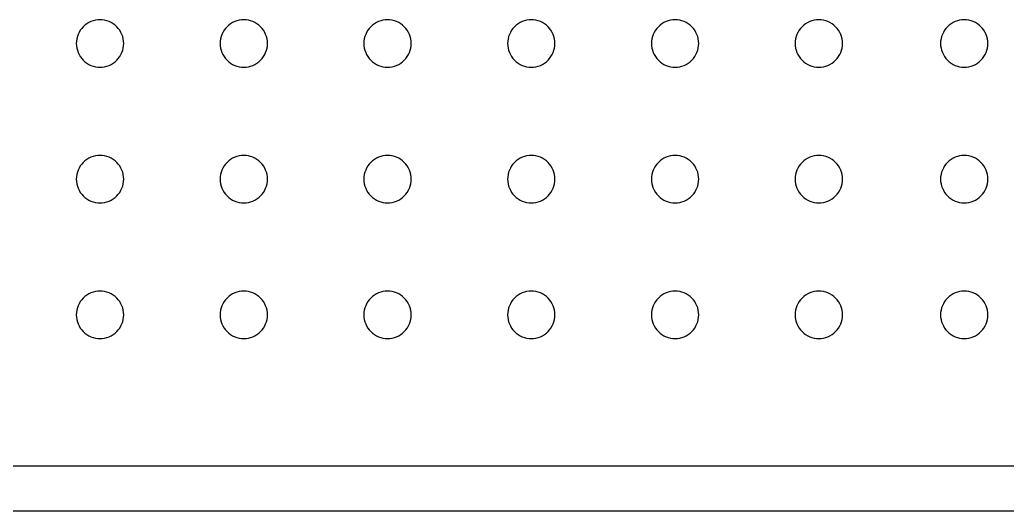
# Model space of a CAD drawing. Header units: millimetres. Extents: x -159872 to 386485, y -250577 to 158966.
# Drawn here: x 158879.3 to 159005.1, y 9647.7 to 9710.3 of the extents above; entities that cross this region are included whole.
import ezdxf

# ---------------------------------------------------------------- set-up
doc = ezdxf.new("R2010")
doc.units = ezdxf.units.MM
doc.layers.get('0').update_dxf_attribs({"lineweight": 25})
doc.layers.add('LDS-equipment-kitchen equipment', color=3, linetype='Continuous', lineweight=13)

# ---------------------------------------------------------------- blocks, each defined once
blk = doc.blocks.new('A$C41f9af21')
at = {"lineweight": 25}
for points in [[(258.39, 85.01, 0), (258.4, 84.72, 0), (258.45, 84.42, 0), (258.52, 84.14, 0), (258.62, 83.86, 0), (258.75, 83.59, 0), (258.9, 83.34, 0), (259.08, 83.1, 0), (259.27, 82.88, 0), (259.49, 82.68, 0), (259.73, 82.5, 0), (259.99, 82.35, 0), (260.25, 82.22, 0), (260.53, 82.12, 0), (260.82, 82.05, 0), (261.11, 82.01, 0), (261.41, 81.99, 0), (261.7, 82.01, 0), (262, 82.05, 0), (262.28, 82.12, 0), (262.56, 82.22, 0), (262.83, 82.35, 0), (263.08, 82.5, 0), (263.32, 82.68, 0), (263.54, 82.88, 0), (263.74, 83.1, 0), (263.92, 83.34, 0), (264.07, 83.59, 0), (264.2, 83.86, 0), (264.3, 84.14, 0), (264.37, 84.42, 0), (264.41, 84.72, 0), (264.43, 85.01, 0), (264.41, 85.31, 0), (264.37, 85.6, 0), (264.3, 85.89, 0), (264.2, 86.17, 0), (264.07, 86.43, 0), (263.92, 86.69, 0), (263.74, 86.93, 0), (263.54, 87.15, 0), (263.32, 87.34, 0), (263.08, 87.52, 0), (262.83, 87.67, 0), (262.56, 87.8, 0), (262.28, 87.9, 0), (262, 87.97, 0), (261.7, 88.02, 0), (261.41, 88.03, 0), (261.11, 88.02, 0), (260.82, 87.97, 0), (260.53, 87.9, 0), (260.25, 87.8, 0), (259.99, 87.67, 0), (259.73, 87.52, 0), (259.49, 87.34, 0), (259.27, 87.15, 0), (259.08, 86.93, 0), (258.9, 86.69, 0), (258.75, 86.43, 0), (258.62, 86.17, 0), (258.52, 85.89, 0), (258.45, 85.6, 0), (258.4, 85.31, 0), (258.39, 85.01, 0)], [(276.71, 85.01, 0), (276.72, 84.72, 0), (276.77, 84.42, 0), (276.84, 84.14, 0), (276.94, 83.86, 0), (277.06, 83.59, 0), (277.22, 83.34, 0), (277.39, 83.1, 0), (277.59, 82.88, 0), (277.81, 82.68, 0), (278.05, 82.5, 0), (278.3, 82.35, 0), (278.57, 82.22, 0), (278.85, 82.12, 0), (279.14, 82.05, 0), (279.43, 82.01, 0), (279.73, 81.99, 0), (280.02, 82.01, 0), (280.31, 82.05, 0), (280.6, 82.12, 0), (280.88, 82.22, 0), (281.15, 82.35, 0), (281.4, 82.5, 0), (281.64, 82.68, 0), (281.86, 82.88, 0), (282.06, 83.1, 0), (282.24, 83.34, 0), (282.39, 83.59, 0), (282.51, 83.86, 0), (282.61, 84.14, 0), (282.69, 84.42, 0), (282.73, 84.72, 0), (282.74, 85.01, 0), (282.73, 85.31, 0), (282.69, 85.6, 0), (282.61, 85.89, 0), (282.51, 86.17, 0), (282.39, 86.43, 0), (282.24, 86.69, 0), (282.06, 86.93, 0), (281.86, 87.15, 0), (281.64, 87.34, 0), (281.4, 87.52, 0), (281.15, 87.67, 0), (280.88, 87.8, 0), (280.6, 87.9, 0), (280.31, 87.97, 0), (280.02, 88.02, 0), (279.73, 88.03, 0), (279.43, 88.02, 0), (279.14, 87.97, 0), (278.85, 87.9, 0), (278.57, 87.8, 0), (278.3, 87.67, 0), (278.05, 87.52, 0), (277.81, 87.34, 0), (277.59, 87.15, 0), (277.39, 86.93, 0), (277.22, 86.69, 0), (277.06, 86.43, 0), (276.94, 86.17, 0), (276.84, 85.89, 0), (276.77, 85.6, 0), (276.72, 85.31, 0), (276.71, 85.01, 0)], [(295.03, 85.01, 0), (295.04, 84.72, 0), (295.08, 84.42, 0), (295.16, 84.14, 0), (295.26, 83.86, 0), (295.38, 83.59, 0), (295.54, 83.34, 0), (295.71, 83.1, 0), (295.91, 82.88, 0), (296.13, 82.68, 0), (296.37, 82.5, 0), (296.62, 82.35, 0), (296.89, 82.22, 0), (297.17, 82.12, 0), (297.46, 82.05, 0), (297.75, 82.01, 0), (298.04, 81.99, 0), (298.34, 82.01, 0), (298.63, 82.05, 0), (298.92, 82.12, 0), (299.2, 82.22, 0), (299.47, 82.35, 0), (299.72, 82.5, 0), (299.96, 82.68, 0), (300.18, 82.88, 0), (300.38, 83.1, 0), (300.55, 83.34, 0), (300.71, 83.59, 0), (300.83, 83.86, 0), (300.93, 84.14, 0), (301, 84.42, 0), (301.05, 84.72, 0), (301.06, 85.01, 0), (301.05, 85.31, 0), (301, 85.6, 0), (300.93, 85.89, 0), (300.83, 86.17, 0), (300.71, 86.43, 0), (300.55, 86.69, 0), (300.38, 86.93, 0), (300.18, 87.15, 0), (299.96, 87.34, 0), (299.72, 87.52, 0), (299.47, 87.67, 0), (299.2, 87.8, 0), (298.92, 87.9, 0), (298.63, 87.97, 0), (298.34, 88.02, 0), (298.04, 88.03, 0), (297.75, 88.02, 0), (297.46, 87.97, 0), (297.17, 87.9, 0), (296.89, 87.8, 0), (296.62, 87.67, 0), (296.37, 87.52, 0), (296.13, 87.34, 0), (295.91, 87.15, 0), (295.71, 86.93, 0), (295.54, 86.69, 0), (295.38, 86.43, 0), (295.26, 86.17, 0), (295.16, 85.89, 0), (295.08, 85.6, 0), (295.04, 85.31, 0), (295.03, 85.01, 0)], [(313.34, 85.01, 0), (313.36, 84.72, 0), (313.4, 84.42, 0), (313.47, 84.14, 0), (313.57, 83.86, 0), (313.7, 83.59, 0), (313.85, 83.34, 0), (314.03, 83.1, 0), (314.23, 82.88, 0), (314.45, 82.68, 0), (314.69, 82.5, 0), (314.94, 82.35, 0), (315.21, 82.22, 0), (315.49, 82.12, 0), (315.77, 82.05, 0), (316.07, 82.01, 0), (316.36, 81.99, 0), (316.66, 82.01, 0), (316.95, 82.05, 0), (317.24, 82.12, 0), (317.52, 82.22, 0), (317.78, 82.35, 0), (318.04, 82.5, 0), (318.28, 82.68, 0), (318.5, 82.88, 0), (318.7, 83.1, 0), (318.87, 83.34, 0), (319.02, 83.59, 0), (319.15, 83.86, 0), (319.25, 84.14, 0), (319.32, 84.42, 0), (319.37, 84.72, 0), (319.38, 85.01, 0), (319.37, 85.31, 0), (319.32, 85.6, 0), (319.25, 85.89, 0), (319.15, 86.17, 0), (319.02, 86.43, 0), (318.87, 86.69, 0), (318.7, 86.93, 0), (318.5, 87.15, 0), (318.28, 87.34, 0), (318.04, 87.52, 0), (317.78, 87.67, 0), (317.52, 87.8, 0), (317.24, 87.9, 0), (316.95, 87.97, 0), (316.66, 88.02, 0), (316.36, 88.03, 0), (316.07, 88.02, 0), (315.77, 87.97, 0), (315.49, 87.9, 0), (315.21, 87.8, 0), (314.94, 87.67, 0), (314.69, 87.52, 0), (314.45, 87.34, 0), (314.23, 87.15, 0), (314.03, 86.93, 0), (313.85, 86.69, 0), (313.7, 86.43, 0), (313.57, 86.17, 0), (313.47, 85.89, 0), (313.4, 85.6, 0), (313.36, 85.31, 0), (313.34, 85.01, 0)], [(331.66, 85.01, 0), (331.68, 84.72, 0), (331.72, 84.42, 0), (331.79, 84.14, 0), (331.89, 83.86, 0), (332.02, 83.59, 0), (332.17, 83.34, 0), (332.35, 83.1, 0), (332.55, 82.88, 0), (332.77, 82.68, 0), (333, 82.5, 0), (333.26, 82.35, 0), (333.53, 82.22, 0), (333.8, 82.12, 0), (334.09, 82.05, 0), (334.38, 82.01, 0), (334.68, 81.99, 0), (334.98, 82.01, 0), (335.27, 82.05, 0), (335.56, 82.12, 0), (335.84, 82.22, 0), (336.1, 82.35, 0), (336.36, 82.5, 0), (336.6, 82.68, 0), (336.81, 82.88, 0), (337.01, 83.1, 0), (337.19, 83.34, 0), (337.34, 83.59, 0), (337.47, 83.86, 0), (337.57, 84.14, 0), (337.64, 84.42, 0), (337.68, 84.72, 0), (337.7, 85.01, 0), (337.68, 85.31, 0), (337.64, 85.6, 0), (337.57, 85.89, 0), (337.47, 86.17, 0), (337.34, 86.43, 0), (337.19, 86.69, 0), (337.01, 86.93, 0), (336.81, 87.15, 0), (336.6, 87.34, 0), (336.36, 87.52, 0), (336.1, 87.67, 0), (335.84, 87.8, 0), (335.56, 87.9, 0), (335.27, 87.97, 0), (334.98, 88.02, 0), (334.68, 88.03, 0), (334.38, 88.02, 0), (334.09, 87.97, 0), (333.8, 87.9, 0), (333.53, 87.8, 0), (333.26, 87.67, 0), (333, 87.52, 0), (332.77, 87.34, 0), (332.55, 87.15, 0), (332.35, 86.93, 0), (332.17, 86.69, 0), (332.02, 86.43, 0), (331.89, 86.17, 0), (331.79, 85.89, 0), (331.72, 85.6, 0), (331.68, 85.31, 0), (331.66, 85.01, 0)], [(349.98, 85.01, 0), (350, 84.72, 0), (350.04, 84.42, 0), (350.11, 84.14, 0), (350.21, 83.86, 0), (350.34, 83.59, 0), (350.49, 83.34, 0), (350.67, 83.1, 0), (350.87, 82.88, 0), (351.08, 82.68, 0), (351.32, 82.5, 0), (351.58, 82.35, 0), (351.84, 82.22, 0), (352.12, 82.12, 0), (352.41, 82.05, 0), (352.7, 82.01, 0), (353, 81.99, 0), (353.29, 82.01, 0), (353.59, 82.05, 0), (353.87, 82.12, 0), (354.15, 82.22, 0), (354.42, 82.35, 0), (354.68, 82.5, 0), (354.91, 82.68, 0), (355.13, 82.88, 0), (355.33, 83.1, 0), (355.51, 83.34, 0), (355.66, 83.59, 0), (355.79, 83.86, 0), (355.89, 84.14, 0), (355.96, 84.42, 0), (356, 84.72, 0), (356.02, 85.01, 0), (356, 85.31, 0), (355.96, 85.6, 0), (355.89, 85.89, 0), (355.79, 86.17, 0), (355.66, 86.43, 0), (355.51, 86.69, 0), (355.33, 86.93, 0), (355.13, 87.15, 0), (354.91, 87.34, 0), (354.68, 87.52, 0), (354.42, 87.67, 0), (354.15, 87.8, 0), (353.87, 87.9, 0), (353.59, 87.97, 0), (353.29, 88.02, 0), (353, 88.03, 0), (352.7, 88.02, 0), (352.41, 87.97, 0), (352.12, 87.9, 0), (351.84, 87.8, 0), (351.58, 87.67, 0), (351.32, 87.52, 0), (351.08, 87.34, 0), (350.87, 87.15, 0), (350.67, 86.93, 0), (350.49, 86.69, 0), (350.34, 86.43, 0), (350.21, 86.17, 0), (350.11, 85.89, 0), (350.04, 85.6, 0), (350, 85.31, 0), (349.98, 85.01, 0)], [(368.51, 85.01, 0), (368.52, 84.72, 0), (368.57, 84.42, 0), (368.64, 84.14, 0), (368.74, 83.86, 0), (368.87, 83.59, 0), (369.02, 83.34, 0), (369.19, 83.1, 0), (369.39, 82.88, 0), (369.61, 82.68, 0), (369.85, 82.5, 0), (370.1, 82.35, 0), (370.37, 82.22, 0), (370.65, 82.12, 0), (370.94, 82.05, 0), (371.23, 82.01, 0), (371.53, 81.99, 0), (371.82, 82.01, 0), (372.12, 82.05, 0), (372.4, 82.12, 0), (372.68, 82.22, 0), (372.95, 82.35, 0), (373.2, 82.5, 0), (373.44, 82.68, 0), (373.66, 82.88, 0), (373.86, 83.1, 0), (374.04, 83.34, 0), (374.19, 83.59, 0), (374.31, 83.86, 0), (374.41, 84.14, 0), (374.49, 84.42, 0), (374.53, 84.72, 0), (374.54, 85.01, 0), (374.53, 85.31, 0), (374.49, 85.6, 0), (374.41, 85.89, 0), (374.31, 86.17, 0), (374.19, 86.43, 0), (374.04, 86.69, 0), (373.86, 86.93, 0), (373.66, 87.15, 0), (373.44, 87.34, 0), (373.2, 87.52, 0), (372.95, 87.67, 0), (372.68, 87.8, 0), (372.4, 87.9, 0), (372.12, 87.97, 0), (371.82, 88.02, 0), (371.53, 88.03, 0), (371.23, 88.02, 0), (370.94, 87.97, 0), (370.65, 87.9, 0), (370.37, 87.8, 0), (370.1, 87.67, 0), (369.85, 87.52, 0), (369.61, 87.34, 0), (369.39, 87.15, 0), (369.19, 86.93, 0), (369.02, 86.69, 0), (368.87, 86.43, 0), (368.74, 86.17, 0), (368.64, 85.89, 0), (368.57, 85.6, 0), (368.52, 85.31, 0), (368.51, 85.01, 0)], [(258.39, 67.73, 0), (258.4, 67.43, 0), (258.45, 67.14, 0), (258.52, 66.85, 0), (258.62, 66.58, 0), (258.75, 66.31, 0), (258.9, 66.05, 0), (259.08, 65.82, 0), (259.27, 65.6, 0), (259.49, 65.4, 0), (259.73, 65.22, 0), (259.99, 65.07, 0), (260.25, 64.94, 0), (260.53, 64.84, 0), (260.82, 64.77, 0), (261.11, 64.73, 0), (261.41, 64.71, 0), (261.7, 64.73, 0), (262, 64.77, 0), (262.28, 64.84, 0), (262.56, 64.94, 0), (262.83, 65.07, 0), (263.08, 65.22, 0), (263.32, 65.4, 0), (263.54, 65.6, 0), (263.74, 65.82, 0), (263.92, 66.05, 0), (264.07, 66.31, 0), (264.2, 66.58, 0), (264.3, 66.85, 0), (264.37, 67.14, 0), (264.41, 67.43, 0), (264.43, 67.73, 0), (264.41, 68.03, 0), (264.37, 68.32, 0), (264.3, 68.61, 0), (264.2, 68.89, 0), (264.07, 69.15, 0), (263.92, 69.41, 0), (263.74, 69.65, 0), (263.54, 69.86, 0), (263.32, 70.06, 0), (263.08, 70.24, 0), (262.83, 70.39, 0), (262.56, 70.52, 0), (262.28, 70.62, 0), (262, 70.69, 0), (261.7, 70.73, 0), (261.41, 70.75, 0), (261.11, 70.73, 0), (260.82, 70.69, 0), (260.53, 70.62, 0), (260.25, 70.52, 0), (259.99, 70.39, 0), (259.73, 70.24, 0), (259.49, 70.06, 0), (259.27, 69.86, 0), (259.08, 69.65, 0), (258.9, 69.41, 0), (258.75, 69.15, 0), (258.62, 68.89, 0), (258.52, 68.61, 0), (258.45, 68.32, 0), (258.4, 68.03, 0), (258.39, 67.73, 0)], [(276.71, 67.73, 0), (276.72, 67.43, 0), (276.77, 67.14, 0), (276.84, 66.85, 0), (276.94, 66.58, 0), (277.06, 66.31, 0), (277.22, 66.05, 0), (277.39, 65.82, 0), (277.59, 65.6, 0), (277.81, 65.4, 0), (278.05, 65.22, 0), (278.3, 65.07, 0), (278.57, 64.94, 0), (278.85, 64.84, 0), (279.14, 64.77, 0), (279.43, 64.73, 0), (279.73, 64.71, 0), (280.02, 64.73, 0), (280.31, 64.77, 0), (280.6, 64.84, 0), (280.88, 64.94, 0), (281.15, 65.07, 0), (281.4, 65.22, 0), (281.64, 65.4, 0), (281.86, 65.6, 0), (282.06, 65.82, 0), (282.24, 66.05, 0), (282.39, 66.31, 0), (282.51, 66.58, 0), (282.61, 66.85, 0), (282.69, 67.14, 0), (282.73, 67.43, 0), (282.74, 67.73, 0), (282.73, 68.03, 0), (282.69, 68.32, 0), (282.61, 68.61, 0), (282.51, 68.89, 0), (282.39, 69.15, 0), (282.24, 69.41, 0), (282.06, 69.65, 0), (281.86, 69.86, 0), (281.64, 70.06, 0), (281.4, 70.24, 0), (281.15, 70.39, 0), (280.88, 70.52, 0), (280.6, 70.62, 0), (280.31, 70.69, 0), (280.02, 70.73, 0), (279.73, 70.75, 0), (279.43, 70.73, 0), (279.14, 70.69, 0), (278.85, 70.62, 0), (278.57, 70.52, 0), (278.3, 70.39, 0), (278.05, 70.24, 0), (277.81, 70.06, 0), (277.59, 69.86, 0), (277.39, 69.65, 0), (277.22, 69.41, 0), (277.06, 69.15, 0), (276.94, 68.89, 0), (276.84, 68.61, 0), (276.77, 68.32, 0), (276.72, 68.03, 0), (276.71, 67.73, 0)], [(295.03, 67.73, 0), (295.04, 67.43, 0), (295.08, 67.14, 0), (295.16, 66.85, 0), (295.26, 66.58, 0), (295.38, 66.31, 0), (295.54, 66.05, 0), (295.71, 65.82, 0), (295.91, 65.6, 0), (296.13, 65.4, 0), (296.37, 65.22, 0), (296.62, 65.07, 0), (296.89, 64.94, 0), (297.17, 64.84, 0), (297.46, 64.77, 0), (297.75, 64.73, 0), (298.04, 64.71, 0), (298.34, 64.73, 0), (298.63, 64.77, 0), (298.92, 64.84, 0), (299.2, 64.94, 0), (299.47, 65.07, 0), (299.72, 65.22, 0), (299.96, 65.4, 0), (300.18, 65.6, 0), (300.38, 65.82, 0), (300.55, 66.05, 0), (300.71, 66.31, 0), (300.83, 66.58, 0), (300.93, 66.85, 0), (301, 67.14, 0), (301.05, 67.43, 0), (301.06, 67.73, 0), (301.05, 68.03, 0), (301, 68.32, 0), (300.93, 68.61, 0), (300.83, 68.89, 0), (300.71, 69.15, 0), (300.55, 69.41, 0), (300.38, 69.65, 0), (300.18, 69.86, 0), (299.96, 70.06, 0), (299.72, 70.24, 0), (299.47, 70.39, 0), (299.2, 70.52, 0), (298.92, 70.62, 0), (298.63, 70.69, 0), (298.34, 70.73, 0), (298.04, 70.75, 0), (297.75, 70.73, 0), (297.46, 70.69, 0), (297.17, 70.62, 0), (296.89, 70.52, 0), (296.62, 70.39, 0), (296.37, 70.24, 0), (296.13, 70.06, 0), (295.91, 69.86, 0), (295.71, 69.65, 0), (295.54, 69.41, 0), (295.38, 69.15, 0), (295.26, 68.89, 0), (295.16, 68.61, 0), (295.08, 68.32, 0), (295.04, 68.03, 0), (295.03, 67.73, 0)], [(313.34, 67.73, 0), (313.36, 67.43, 0), (313.4, 67.14, 0), (313.47, 66.85, 0), (313.57, 66.58, 0), (313.7, 66.31, 0), (313.85, 66.05, 0), (314.03, 65.82, 0), (314.23, 65.6, 0), (314.45, 65.4, 0), (314.69, 65.22, 0), (314.94, 65.07, 0), (315.21, 64.94, 0), (315.49, 64.84, 0), (315.77, 64.77, 0), (316.07, 64.73, 0), (316.36, 64.71, 0), (316.66, 64.73, 0), (316.95, 64.77, 0), (317.24, 64.84, 0), (317.52, 64.94, 0), (317.78, 65.07, 0), (318.04, 65.22, 0), (318.28, 65.4, 0), (318.5, 65.6, 0), (318.7, 65.82, 0), (318.87, 66.05, 0), (319.02, 66.31, 0), (319.15, 66.58, 0), (319.25, 66.85, 0), (319.32, 67.14, 0), (319.37, 67.43, 0), (319.38, 67.73, 0), (319.37, 68.03, 0), (319.32, 68.32, 0), (319.25, 68.61, 0), (319.15, 68.89, 0), (319.02, 69.15, 0), (318.87, 69.41, 0), (318.7, 69.65, 0), (318.5, 69.86, 0), (318.28, 70.06, 0), (318.04, 70.24, 0), (317.78, 70.39, 0), (317.52, 70.52, 0), (317.24, 70.62, 0), (316.95, 70.69, 0), (316.66, 70.73, 0), (316.36, 70.75, 0), (316.07, 70.73, 0), (315.77, 70.69, 0), (315.49, 70.62, 0), (315.21, 70.52, 0), (314.94, 70.39, 0), (314.69, 70.24, 0), (314.45, 70.06, 0), (314.23, 69.86, 0), (314.03, 69.65, 0), (313.85, 69.41, 0), (313.7, 69.15, 0), (313.57, 68.89, 0), (313.47, 68.61, 0), (313.4, 68.32, 0), (313.36, 68.03, 0), (313.34, 67.73, 0)], [(331.66, 67.73, 0), (331.68, 67.43, 0), (331.72, 67.14, 0), (331.79, 66.85, 0), (331.89, 66.58, 0), (332.02, 66.31, 0), (332.17, 66.05, 0), (332.35, 65.82, 0), (332.55, 65.6, 0), (332.77, 65.4, 0), (333, 65.22, 0), (333.26, 65.07, 0), (333.53, 64.94, 0), (333.8, 64.84, 0), (334.09, 64.77, 0), (334.38, 64.73, 0), (334.68, 64.71, 0), (334.98, 64.73, 0), (335.27, 64.77, 0), (335.56, 64.84, 0), (335.84, 64.94, 0), (336.1, 65.07, 0), (336.36, 65.22, 0), (336.6, 65.4, 0), (336.81, 65.6, 0), (337.01, 65.82, 0), (337.19, 66.05, 0), (337.34, 66.31, 0), (337.47, 66.58, 0), (337.57, 66.85, 0), (337.64, 67.14, 0), (337.68, 67.43, 0), (337.7, 67.73, 0), (337.68, 68.03, 0), (337.64, 68.32, 0), (337.57, 68.61, 0), (337.47, 68.89, 0), (337.34, 69.15, 0), (337.19, 69.41, 0), (337.01, 69.65, 0), (336.81, 69.86, 0), (336.6, 70.06, 0), (336.36, 70.24, 0), (336.1, 70.39, 0), (335.84, 70.52, 0), (335.56, 70.62, 0), (335.27, 70.69, 0), (334.98, 70.73, 0), (334.68, 70.75, 0), (334.38, 70.73, 0), (334.09, 70.69, 0), (333.8, 70.62, 0), (333.53, 70.52, 0), (333.26, 70.39, 0), (333, 70.24, 0), (332.77, 70.06, 0), (332.55, 69.86, 0), (332.35, 69.65, 0), (332.17, 69.41, 0), (332.02, 69.15, 0), (331.89, 68.89, 0), (331.79, 68.61, 0), (331.72, 68.32, 0), (331.68, 68.03, 0), (331.66, 67.73, 0)], [(349.98, 67.73, 0), (350, 67.43, 0), (350.04, 67.14, 0), (350.11, 66.85, 0), (350.21, 66.58, 0), (350.34, 66.31, 0), (350.49, 66.05, 0), (350.67, 65.82, 0), (350.87, 65.6, 0), (351.08, 65.4, 0), (351.32, 65.22, 0), (351.58, 65.07, 0), (351.84, 64.94, 0), (352.12, 64.84, 0), (352.41, 64.77, 0), (352.7, 64.73, 0), (353, 64.71, 0), (353.29, 64.73, 0), (353.59, 64.77, 0), (353.87, 64.84, 0), (354.15, 64.94, 0), (354.42, 65.07, 0), (354.68, 65.22, 0), (354.91, 65.4, 0), (355.13, 65.6, 0), (355.33, 65.82, 0), (355.51, 66.05, 0), (355.66, 66.31, 0), (355.79, 66.58, 0), (355.89, 66.85, 0), (355.96, 67.14, 0), (356, 67.43, 0), (356.02, 67.73, 0), (356, 68.03, 0), (355.96, 68.32, 0), (355.89, 68.61, 0), (355.79, 68.89, 0), (355.66, 69.15, 0), (355.51, 69.41, 0), (355.33, 69.65, 0), (355.13, 69.86, 0), (354.91, 70.06, 0), (354.68, 70.24, 0), (354.42, 70.39, 0), (354.15, 70.52, 0), (353.87, 70.62, 0), (353.59, 70.69, 0), (353.29, 70.73, 0), (353, 70.75, 0), (352.7, 70.73, 0), (352.41, 70.69, 0), (352.12, 70.62, 0), (351.84, 70.52, 0), (351.58, 70.39, 0), (351.32, 70.24, 0), (351.08, 70.06, 0), (350.87, 69.86, 0), (350.67, 69.65, 0), (350.49, 69.41, 0), (350.34, 69.15, 0), (350.21, 68.89, 0), (350.11, 68.61, 0), (350.04, 68.32, 0), (350, 68.03, 0), (349.98, 67.73, 0)], [(368.51, 67.73, 0), (368.52, 67.43, 0), (368.57, 67.14, 0), (368.64, 66.85, 0), (368.74, 66.58, 0), (368.87, 66.31, 0), (369.02, 66.05, 0), (369.19, 65.82, 0), (369.39, 65.6, 0), (369.61, 65.4, 0), (369.85, 65.22, 0), (370.1, 65.07, 0), (370.37, 64.94, 0), (370.65, 64.84, 0), (370.94, 64.77, 0), (371.23, 64.73, 0), (371.53, 64.71, 0), (371.82, 64.73, 0), (372.12, 64.77, 0), (372.4, 64.84, 0), (372.68, 64.94, 0), (372.95, 65.07, 0), (373.2, 65.22, 0), (373.44, 65.4, 0), (373.66, 65.6, 0), (373.86, 65.82, 0), (374.04, 66.05, 0), (374.19, 66.31, 0), (374.31, 66.58, 0), (374.41, 66.85, 0), (374.49, 67.14, 0), (374.53, 67.43, 0), (374.54, 67.73, 0), (374.53, 68.03, 0), (374.49, 68.32, 0), (374.41, 68.61, 0), (374.31, 68.89, 0), (374.19, 69.15, 0), (374.04, 69.41, 0), (373.86, 69.65, 0), (373.66, 69.86, 0), (373.44, 70.06, 0), (373.2, 70.24, 0), (372.95, 70.39, 0), (372.68, 70.52, 0), (372.4, 70.62, 0), (372.12, 70.69, 0), (371.82, 70.73, 0), (371.53, 70.75, 0), (371.23, 70.73, 0), (370.94, 70.69, 0), (370.65, 70.62, 0), (370.37, 70.52, 0), (370.1, 70.39, 0), (369.85, 70.24, 0), (369.61, 70.06, 0), (369.39, 69.86, 0), (369.19, 69.65, 0), (369.02, 69.41, 0), (368.87, 69.15, 0), (368.74, 68.89, 0), (368.64, 68.61, 0), (368.57, 68.32, 0), (368.52, 68.03, 0), (368.51, 67.73, 0)], [(258.39, 50.45, 0), (258.4, 50.15, 0), (258.45, 49.86, 0), (258.52, 49.57, 0), (258.62, 49.29, 0), (258.75, 49.03, 0), (258.9, 48.77, 0), (259.08, 48.53, 0), (259.27, 48.32, 0), (259.49, 48.12, 0), (259.73, 47.94, 0), (259.99, 47.79, 0), (260.25, 47.66, 0), (260.53, 47.56, 0), (260.82, 47.49, 0), (261.11, 47.45, 0), (261.41, 47.43, 0), (261.7, 47.45, 0), (262, 47.49, 0), (262.28, 47.56, 0), (262.56, 47.66, 0), (262.83, 47.79, 0), (263.08, 47.94, 0), (263.32, 48.12, 0), (263.54, 48.32, 0), (263.74, 48.53, 0), (263.92, 48.77, 0), (264.07, 49.03, 0), (264.2, 49.29, 0), (264.3, 49.57, 0), (264.37, 49.86, 0), (264.41, 50.15, 0), (264.43, 50.45, 0), (264.41, 50.75, 0), (264.37, 51.04, 0), (264.3, 51.33, 0), (264.2, 51.6, 0), (264.07, 51.87, 0), (263.92, 52.13, 0), (263.74, 52.36, 0), (263.54, 52.58, 0), (263.32, 52.78, 0), (263.08, 52.96, 0), (262.83, 53.11, 0), (262.56, 53.24, 0), (262.28, 53.34, 0), (262, 53.41, 0), (261.7, 53.45, 0), (261.41, 53.47, 0), (261.11, 53.45, 0), (260.82, 53.41, 0), (260.53, 53.34, 0), (260.25, 53.24, 0), (259.99, 53.11, 0), (259.73, 52.96, 0), (259.49, 52.78, 0), (259.27, 52.58, 0), (259.08, 52.36, 0), (258.9, 52.13, 0), (258.75, 51.87, 0), (258.62, 51.6, 0), (258.52, 51.33, 0), (258.45, 51.04, 0), (258.4, 50.75, 0), (258.39, 50.45, 0)], [(276.71, 50.45, 0), (276.72, 50.15, 0), (276.77, 49.86, 0), (276.84, 49.57, 0), (276.94, 49.29, 0), (277.06, 49.03, 0), (277.22, 48.77, 0), (277.39, 48.53, 0), (277.59, 48.32, 0), (277.81, 48.12, 0), (278.05, 47.94, 0), (278.3, 47.79, 0), (278.57, 47.66, 0), (278.85, 47.56, 0), (279.14, 47.49, 0), (279.43, 47.45, 0), (279.73, 47.43, 0), (280.02, 47.45, 0), (280.31, 47.49, 0), (280.6, 47.56, 0), (280.88, 47.66, 0), (281.15, 47.79, 0), (281.4, 47.94, 0), (281.64, 48.12, 0), (281.86, 48.32, 0), (282.06, 48.53, 0), (282.24, 48.77, 0), (282.39, 49.03, 0), (282.51, 49.29, 0), (282.61, 49.57, 0), (282.69, 49.86, 0), (282.73, 50.15, 0), (282.74, 50.45, 0), (282.73, 50.75, 0), (282.69, 51.04, 0), (282.61, 51.33, 0), (282.51, 51.6, 0), (282.39, 51.87, 0), (282.24, 52.13, 0), (282.06, 52.36, 0), (281.86, 52.58, 0), (281.64, 52.78, 0), (281.4, 52.96, 0), (281.15, 53.11, 0), (280.88, 53.24, 0), (280.6, 53.34, 0), (280.31, 53.41, 0), (280.02, 53.45, 0), (279.73, 53.47, 0), (279.43, 53.45, 0), (279.14, 53.41, 0), (278.85, 53.34, 0), (278.57, 53.24, 0), (278.3, 53.11, 0), (278.05, 52.96, 0), (277.81, 52.78, 0), (277.59, 52.58, 0), (277.39, 52.36, 0), (277.22, 52.13, 0), (277.06, 51.87, 0), (276.94, 51.6, 0), (276.84, 51.33, 0), (276.77, 51.04, 0), (276.72, 50.75, 0), (276.71, 50.45, 0)], [(295.03, 50.45, 0), (295.04, 50.15, 0), (295.08, 49.86, 0), (295.16, 49.57, 0), (295.26, 49.29, 0), (295.38, 49.03, 0), (295.54, 48.77, 0), (295.71, 48.53, 0), (295.91, 48.32, 0), (296.13, 48.12, 0), (296.37, 47.94, 0), (296.62, 47.79, 0), (296.89, 47.66, 0), (297.17, 47.56, 0), (297.46, 47.49, 0), (297.75, 47.45, 0), (298.04, 47.43, 0), (298.34, 47.45, 0), (298.63, 47.49, 0), (298.92, 47.56, 0), (299.2, 47.66, 0), (299.47, 47.79, 0), (299.72, 47.94, 0), (299.96, 48.12, 0), (300.18, 48.32, 0), (300.38, 48.53, 0), (300.55, 48.77, 0), (300.71, 49.03, 0), (300.83, 49.29, 0), (300.93, 49.57, 0), (301, 49.86, 0), (301.05, 50.15, 0), (301.06, 50.45, 0), (301.05, 50.75, 0), (301, 51.04, 0), (300.93, 51.33, 0), (300.83, 51.6, 0), (300.71, 51.87, 0), (300.55, 52.13, 0), (300.38, 52.36, 0), (300.18, 52.58, 0), (299.96, 52.78, 0), (299.72, 52.96, 0), (299.47, 53.11, 0), (299.2, 53.24, 0), (298.92, 53.34, 0), (298.63, 53.41, 0), (298.34, 53.45, 0), (298.04, 53.47, 0), (297.75, 53.45, 0), (297.46, 53.41, 0), (297.17, 53.34, 0), (296.89, 53.24, 0), (296.62, 53.11, 0), (296.37, 52.96, 0), (296.13, 52.78, 0), (295.91, 52.58, 0), (295.71, 52.36, 0), (295.54, 52.13, 0), (295.38, 51.87, 0), (295.26, 51.6, 0), (295.16, 51.33, 0), (295.08, 51.04, 0), (295.04, 50.75, 0), (295.03, 50.45, 0)], [(313.34, 50.45, 0), (313.36, 50.15, 0), (313.4, 49.86, 0), (313.47, 49.57, 0), (313.57, 49.29, 0), (313.7, 49.03, 0), (313.85, 48.77, 0), (314.03, 48.53, 0), (314.23, 48.32, 0), (314.45, 48.12, 0), (314.69, 47.94, 0), (314.94, 47.79, 0), (315.21, 47.66, 0), (315.49, 47.56, 0), (315.77, 47.49, 0), (316.07, 47.45, 0), (316.36, 47.43, 0), (316.66, 47.45, 0), (316.95, 47.49, 0), (317.24, 47.56, 0), (317.52, 47.66, 0), (317.78, 47.79, 0), (318.04, 47.94, 0), (318.28, 48.12, 0), (318.5, 48.32, 0), (318.7, 48.53, 0), (318.87, 48.77, 0), (319.02, 49.03, 0), (319.15, 49.29, 0), (319.25, 49.57, 0), (319.32, 49.86, 0), (319.37, 50.15, 0), (319.38, 50.45, 0), (319.37, 50.75, 0), (319.32, 51.04, 0), (319.25, 51.33, 0), (319.15, 51.6, 0), (319.02, 51.87, 0), (318.87, 52.13, 0), (318.7, 52.36, 0), (318.5, 52.58, 0), (318.28, 52.78, 0), (318.04, 52.96, 0), (317.78, 53.11, 0), (317.52, 53.24, 0), (317.24, 53.34, 0), (316.95, 53.41, 0), (316.66, 53.45, 0), (316.36, 53.47, 0), (316.07, 53.45, 0), (315.77, 53.41, 0), (315.49, 53.34, 0), (315.21, 53.24, 0), (314.94, 53.11, 0), (314.69, 52.96, 0), (314.45, 52.78, 0), (314.23, 52.58, 0), (314.03, 52.36, 0), (313.85, 52.13, 0), (313.7, 51.87, 0), (313.57, 51.6, 0), (313.47, 51.33, 0), (313.4, 51.04, 0), (313.36, 50.75, 0), (313.34, 50.45, 0)], [(331.66, 50.45, 0), (331.68, 50.15, 0), (331.72, 49.86, 0), (331.79, 49.57, 0), (331.89, 49.29, 0), (332.02, 49.03, 0), (332.17, 48.77, 0), (332.35, 48.53, 0), (332.55, 48.32, 0), (332.77, 48.12, 0), (333, 47.94, 0), (333.26, 47.79, 0), (333.53, 47.66, 0), (333.8, 47.56, 0), (334.09, 47.49, 0), (334.38, 47.45, 0), (334.68, 47.43, 0), (334.98, 47.45, 0), (335.27, 47.49, 0), (335.56, 47.56, 0), (335.84, 47.66, 0), (336.1, 47.79, 0), (336.36, 47.94, 0), (336.6, 48.12, 0), (336.81, 48.32, 0), (337.01, 48.53, 0), (337.19, 48.77, 0), (337.34, 49.03, 0), (337.47, 49.29, 0), (337.57, 49.57, 0), (337.64, 49.86, 0), (337.68, 50.15, 0), (337.7, 50.45, 0), (337.68, 50.75, 0), (337.64, 51.04, 0), (337.57, 51.33, 0), (337.47, 51.6, 0), (337.34, 51.87, 0), (337.19, 52.13, 0), (337.01, 52.36, 0), (336.81, 52.58, 0), (336.6, 52.78, 0), (336.36, 52.96, 0), (336.1, 53.11, 0), (335.84, 53.24, 0), (335.56, 53.34, 0), (335.27, 53.41, 0), (334.98, 53.45, 0), (334.68, 53.47, 0), (334.38, 53.45, 0), (334.09, 53.41, 0), (333.8, 53.34, 0), (333.53, 53.24, 0), (333.26, 53.11, 0), (333, 52.96, 0), (332.77, 52.78, 0), (332.55, 52.58, 0), (332.35, 52.36, 0), (332.17, 52.13, 0), (332.02, 51.87, 0), (331.89, 51.6, 0), (331.79, 51.33, 0), (331.72, 51.04, 0), (331.68, 50.75, 0), (331.66, 50.45, 0)], [(349.98, 50.45, 0), (350, 50.15, 0), (350.04, 49.86, 0), (350.11, 49.57, 0), (350.21, 49.29, 0), (350.34, 49.03, 0), (350.49, 48.77, 0), (350.67, 48.53, 0), (350.87, 48.32, 0), (351.08, 48.12, 0), (351.32, 47.94, 0), (351.58, 47.79, 0), (351.84, 47.66, 0), (352.12, 47.56, 0), (352.41, 47.49, 0), (352.7, 47.45, 0), (353, 47.43, 0), (353.29, 47.45, 0), (353.59, 47.49, 0), (353.87, 47.56, 0), (354.15, 47.66, 0), (354.42, 47.79, 0), (354.68, 47.94, 0), (354.91, 48.12, 0), (355.13, 48.32, 0), (355.33, 48.53, 0), (355.51, 48.77, 0), (355.66, 49.03, 0), (355.79, 49.29, 0), (355.89, 49.57, 0), (355.96, 49.86, 0), (356, 50.15, 0), (356.02, 50.45, 0), (356, 50.75, 0), (355.96, 51.04, 0), (355.89, 51.33, 0), (355.79, 51.6, 0), (355.66, 51.87, 0), (355.51, 52.13, 0), (355.33, 52.36, 0), (355.13, 52.58, 0), (354.91, 52.78, 0), (354.68, 52.96, 0), (354.42, 53.11, 0), (354.15, 53.24, 0), (353.87, 53.34, 0), (353.59, 53.41, 0), (353.29, 53.45, 0), (353, 53.47, 0), (352.7, 53.45, 0), (352.41, 53.41, 0), (352.12, 53.34, 0), (351.84, 53.24, 0), (351.58, 53.11, 0), (351.32, 52.96, 0), (351.08, 52.78, 0), (350.87, 52.58, 0), (350.67, 52.36, 0), (350.49, 52.13, 0), (350.34, 51.87, 0), (350.21, 51.6, 0), (350.11, 51.33, 0), (350.04, 51.04, 0), (350, 50.75, 0), (349.98, 50.45, 0)], [(368.51, 50.45, 0), (368.52, 50.15, 0), (368.57, 49.86, 0), (368.64, 49.57, 0), (368.74, 49.29, 0), (368.87, 49.03, 0), (369.02, 48.77, 0), (369.19, 48.53, 0), (369.39, 48.32, 0), (369.61, 48.12, 0), (369.85, 47.94, 0), (370.1, 47.79, 0), (370.37, 47.66, 0), (370.65, 47.56, 0), (370.94, 47.49, 0), (371.23, 47.45, 0), (371.53, 47.43, 0), (371.82, 47.45, 0), (372.12, 47.49, 0), (372.4, 47.56, 0), (372.68, 47.66, 0), (372.95, 47.79, 0), (373.2, 47.94, 0), (373.44, 48.12, 0), (373.66, 48.32, 0), (373.86, 48.53, 0), (374.04, 48.77, 0), (374.19, 49.03, 0), (374.31, 49.29, 0), (374.41, 49.57, 0), (374.49, 49.86, 0), (374.53, 50.15, 0), (374.54, 50.45, 0), (374.53, 50.75, 0), (374.49, 51.04, 0), (374.41, 51.33, 0), (374.31, 51.6, 0), (374.19, 51.87, 0), (374.04, 52.13, 0), (373.86, 52.36, 0), (373.66, 52.58, 0), (373.44, 52.78, 0), (373.2, 52.96, 0), (372.95, 53.11, 0), (372.68, 53.24, 0), (372.4, 53.34, 0), (372.12, 53.41, 0), (371.82, 53.45, 0), (371.53, 53.47, 0), (371.23, 53.45, 0), (370.94, 53.41, 0), (370.65, 53.34, 0), (370.37, 53.24, 0), (370.1, 53.11, 0), (369.85, 52.96, 0), (369.61, 52.78, 0), (369.39, 52.58, 0), (369.19, 52.36, 0), (369.02, 52.13, 0), (368.87, 51.87, 0), (368.74, 51.6, 0), (368.64, 51.33, 0), (368.57, 51.04, 0), (368.52, 50.75, 0), (368.51, 50.45, 0)]]:
    blk.add_polyline3d(points, dxfattribs=at)
at = {"lineweight": 25, "transparency": 33554687}
for points in [[(458.78, 31.19, 0), (149.13, 31.19, 0)], [(458.78, 25.43, 0), (149.13, 25.43, 0)]]:
    blk.add_polyline3d(points, dxfattribs=at)
blk = doc.blocks.new('Group-410')
at = {"layer": 'LDS-equipment-kitchen equipment', "rotation": 359.9999999945186}
blk.add_blockref('A$C41f9af21', (97954.62, 46079.75), dxfattribs=at)

msp = doc.modelspace()

# ---------------------------------------------------------------- block references
at = {"layer": 'LDS-equipment-kitchen equipment', "color": 7}
msp.add_blockref('Group-410', (60673.51323, -36457.51522), dxfattribs=at)

doc.saveas('drawing.dxf')
